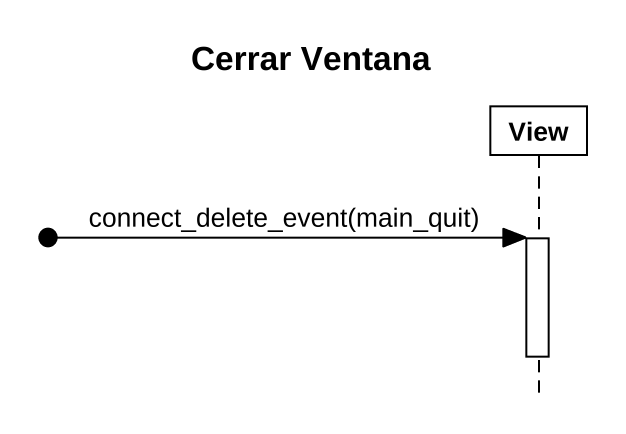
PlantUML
@startuml
title Cerrar Ventana
hide footbox
participant View

[o-> View : connect_delete_event(main_quit)
activate View
deactivate View
@enduml
